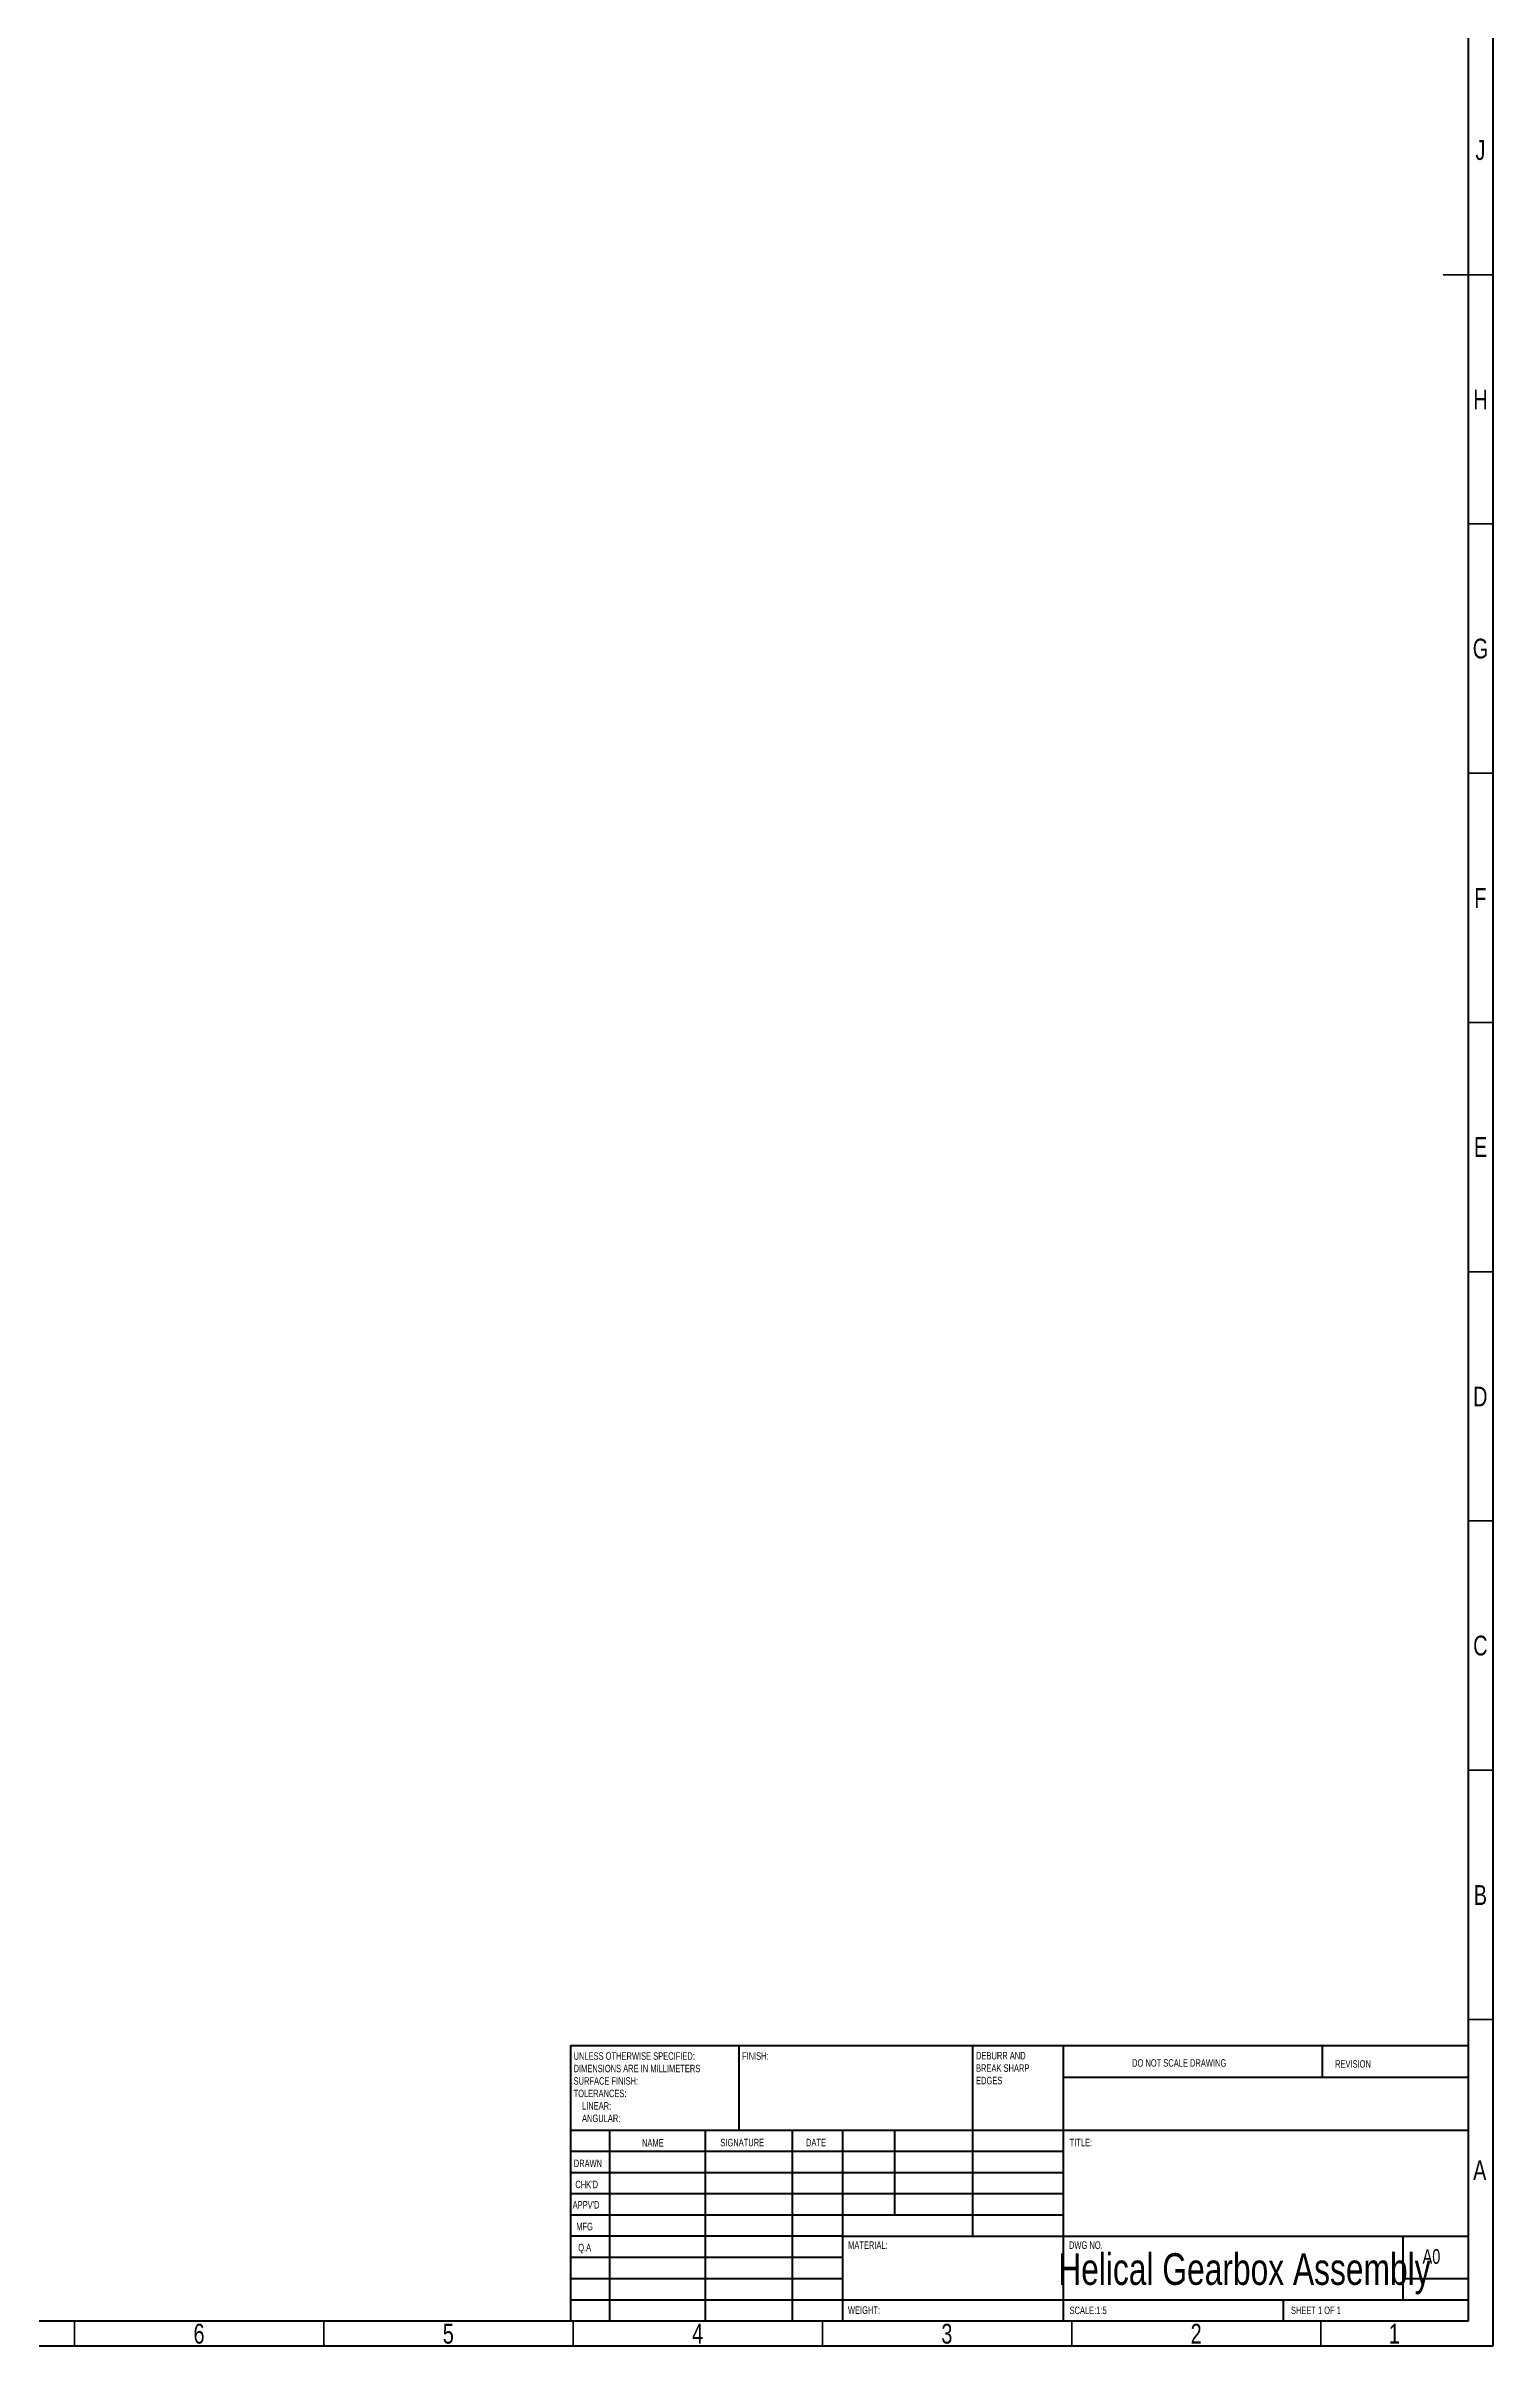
# Model space of a CAD drawing. Header units: millimetres. Extents: x 15 to 1184, y 5 to 836.
# Drawn here: x 893.8 to 1184, y 5 to 466.4 of the extents above; entities that cross this region are included whole.
import ezdxf

# ---------------------------------------------------------------- set-up
doc = ezdxf.new("R2010")
doc.units = ezdxf.units.MM
doc.styles.add('SLDTEXTSTYLE0', font='TXT', dxfattribs={"width": 0.75})
doc.styles.add('SLDTEXTSTYLE1', font='TXT', dxfattribs={"width": 0.686449})
doc.styles.add('SLDTEXTSTYLE2', font='TXT', dxfattribs={"width": 0.6875})

msp = doc.modelspace()

# ---------------------------------------------------------------- linework, layer by layer
at = {"color": 7, "linetype": 'Continuous', "lineweight": 70}
for p, q in [((1184, 836), (1184, 5)), ((1179, 831), (1179, 10)), ((1179, 10), (20, 10)), ((1184, 5), (15, 5))]:
    msp.add_line(p, q, dxfattribs=at)
at = {"color": 7, "linetype": 'Continuous', "lineweight": 35}
for p, q in [((1184, 420.5), (1174, 420.5)), ((1179, 420.5), (1184, 420.5)), ((1179, 370.5), (1184, 370.5)), ((1179, 320.5), (1184, 320.5)), ((1179, 270.5), (1184, 270.5)), ((1179, 220.5), (1184, 220.5)), ((1179, 170.5), (1184, 170.5)), ((1179, 120.5), (1184, 120.5)), ((1179, 70.5), (1184, 70.5)), ((899.5, 10), (899.5, 5)), ((949.5, 10), (949.5, 5)), ((999.5, 10), (999.5, 5)), ((1049.5, 10), (1049.5, 5)), ((1099.5, 10), (1099.5, 5)), ((1149.5, 10), (1149.5, 5))]:
    msp.add_line(p, q, dxfattribs=at)
at = {"color": 7, "linetype": 'Continuous', "lineweight": 50}
for p, q in [((999, 65.25), (1179, 65.25)), ((999, 65.25), (999, 10)), ((1032.8, 48.25), (1032.8, 65.25)), ((1079.6, 65.25), (1079.6, 27)), ((1097.8, 65.25), (1097.8, 10)), ((1149.8, 58.88), (1149.8, 65.25)), ((1179, 58.88), (1097.8, 58.88)), ((1179, 48.25), (999, 48.25)), ((1006.8, 48.25), (1006.8, 10)), ((1025.99, 48.25), (1025.99, 10)), ((1043.4, 48.25), (1043.4, 10)), ((1053.6, 10), (1053.6, 48.25)), ((1064, 31.25), (1064, 48.25)), ((1097.8, 44), (999, 44)), ((1097.8, 39.75), (999, 39.75)), ((1097.8, 35.5), (999, 35.5)), ((1097.8, 31.25), (999, 31.25)), ((1053.6, 27), (999, 27)), ((1053.6, 27), (1179, 27)), ((1166, 14.25), (1166, 27)), ((1053.6, 22.75), (999, 22.75)), ((1053.6, 18.5), (999, 18.5)), ((1179, 18.5), (1166, 18.5)), ((999, 14.25), (1179, 14.25)), ((1142, 10), (1142, 14.25))]:
    msp.add_line(p, q, dxfattribs=at)

# ---------------------------------------------------------------- texts
at = {"color": 7, "linetype": 'Continuous', "lineweight": 0}
for s, insert, char_height, attachment_point, style in [('J', (1181.47, 447.5), 3.97, 2, 'SLDTEXTSTYLE0'), ('H', (1181.49, 397.45), 3.97, 2, 'SLDTEXTSTYLE0'), ('G', (1181.49, 347.5), 3.97, 2, 'SLDTEXTSTYLE0'), ('F', (1181.46, 297.45), 3.97, 2, 'SLDTEXTSTYLE0'), ('E', (1181.51, 247.5), 3.97, 2, 'SLDTEXTSTYLE0'), ('D', (1181.45, 197.45), 3.97, 2, 'SLDTEXTSTYLE0'), ('C', (1181.46, 147.5), 3.97, 2, 'SLDTEXTSTYLE0'), ('B', (1181.47, 97.45), 3.97, 2, 'SLDTEXTSTYLE0'), ('UNLESS OTHERWISE SPECIFIED:', (999.59, 63.92), 1.5, 1, 'SLDTEXTSTYLE0'), ('DIMENSIONS ARE IN MILLIMETERS', (999.59, 61.42), 1.5, 1, 'SLDTEXTSTYLE0'), ('FINISH:', (1033.37, 63.92), 1.5, 1, 'SLDTEXTSTYLE0'), ('DEBURR AND', (1080.31, 64), 1.5, 1, 'SLDTEXTSTYLE0'), ('BREAK SHARP', (1080.31, 61.5), 1.5, 1, 'SLDTEXTSTYLE0'), ('DO NOT SCALE DRAWING', (1111.61, 62.53), 1.5, 1, 'SLDTEXTSTYLE0'), ('REVISION', (1152.33, 62.33), 1.5, 1, 'SLDTEXTSTYLE0'), ('TOLERANCES:', (999.59, 56.42), 1.5, 1, 'SLDTEXTSTYLE0'), ('SURFACE FINISH:', (999.59, 58.92), 1.5, 1, 'SLDTEXTSTYLE0'), ('EDGES', (1080.31, 59), 1.5, 1, 'SLDTEXTSTYLE0'), ('ANGULAR:', (1001.28, 51.42), 1.5, 1, 'SLDTEXTSTYLE0'), ('LINEAR:', (1001.28, 53.92), 1.5, 1, 'SLDTEXTSTYLE0'), ('NAME', (1013.32, 46.5), 1.5, 1, 'SLDTEXTSTYLE0'), ('SIGNATURE', (1029.03, 46.56), 1.5, 1, 'SLDTEXTSTYLE0'), ('DATE', (1046.21, 46.58), 1.5, 1, 'SLDTEXTSTYLE0'), ('TITLE:', (1099.09, 46.58), 1.5, 1, 'SLDTEXTSTYLE0'), ('DRAWN', (999.64, 42.38), 1.5, 1, 'SLDTEXTSTYLE1'), ('A', (1181.34, 42.25), 3.97, 2, 'SLDTEXTSTYLE0'), ("CHK'D", (999.94, 38.16), 1.5, 1, 'SLDTEXTSTYLE0'), ("APPV'D", (999.4, 34.07), 1.5, 1, 'SLDTEXTSTYLE0'), ('MFG', (1000.12, 29.72), 1.5, 1, 'SLDTEXTSTYLE0'), ('Q.A', (1000.51, 25.5), 1.5, 1, 'SLDTEXTSTYLE0'), ('MATERIAL:', (1054.65, 25.99), 1.5, 1, 'SLDTEXTSTYLE0'), ('Helical Gearbox Assembly', (1134.14, 23.61), 6.35, 2, 'SLDTEXTSTYLE0'), ('DWG NO.', (1098.95, 25.99), 1.5, 1, 'SLDTEXTSTYLE0'), ('A0', (1169.87, 24.41), 2.91, 1, 'SLDTEXTSTYLE0'), ('6', (924.46, 9.45), 3.97, 2, 'SLDTEXTSTYLE0'), ('5', (974.46, 9.45), 3.97, 2, 'SLDTEXTSTYLE0'), ('4', (1024.46, 9.45), 3.97, 2, 'SLDTEXTSTYLE0'), ('WEIGHT:', (1054.62, 12.95), 1.499, 1, 'SLDTEXTSTYLE0'), ('3', (1074.46, 9.45), 3.97, 2, 'SLDTEXTSTYLE0'), ('SCALE:1:5', (1099.07, 12.9), 1.5, 1, 'SLDTEXTSTYLE0'), ('2', (1124.46, 9.45), 3.97, 2, 'SLDTEXTSTYLE0'), ('SHEET 1 OF 1', (1143.48, 12.9), 1.5, 1, 'SLDTEXTSTYLE2'), ('1', (1164.21, 9.45), 3.97, 2, 'SLDTEXTSTYLE0')]:
    msp.add_mtext(s, dxfattribs=dict(at, insert=insert, char_height=char_height, attachment_point=attachment_point, style=style))

doc.saveas('drawing.dxf')
